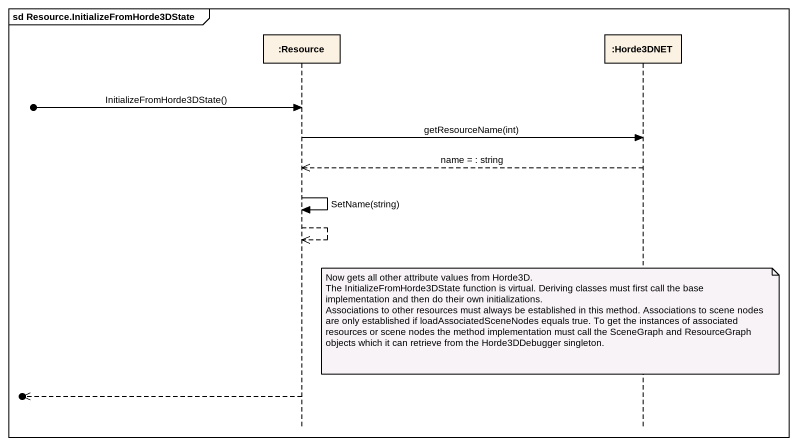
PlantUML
@startuml
mainframe sd Resource.InitializeFromHorde3DState
hide footbox
participant ":Resource" as Resource
participant ":Horde3DNET" as Horde3DNET

[o-> Resource : InitializeFromHorde3DState()
Resource -> Horde3DNET : getResourceName(int)
Horde3DNET -->> Resource : name = : string
Resource -> Resource : SetName(string)
Resource -->> Resource
note over Horde3DNET
  Now gets all other attribute values from Horde3D.
  The InitializeFromHorde3DState function is virtual. Deriving classes must first call the base implementation and then do their own initializations.
  Associations to other resources must always be established in this method. Associations to scene nodes are only established if loadAssociatedSceneNodes equals true. To get the instances of associated resources or scene nodes the method implementation must call the SceneGraph and ResourceGraph objects which it can retrieve from the Horde3DDebugger singleton.
end note
[o<<-- Resource
@enduml
